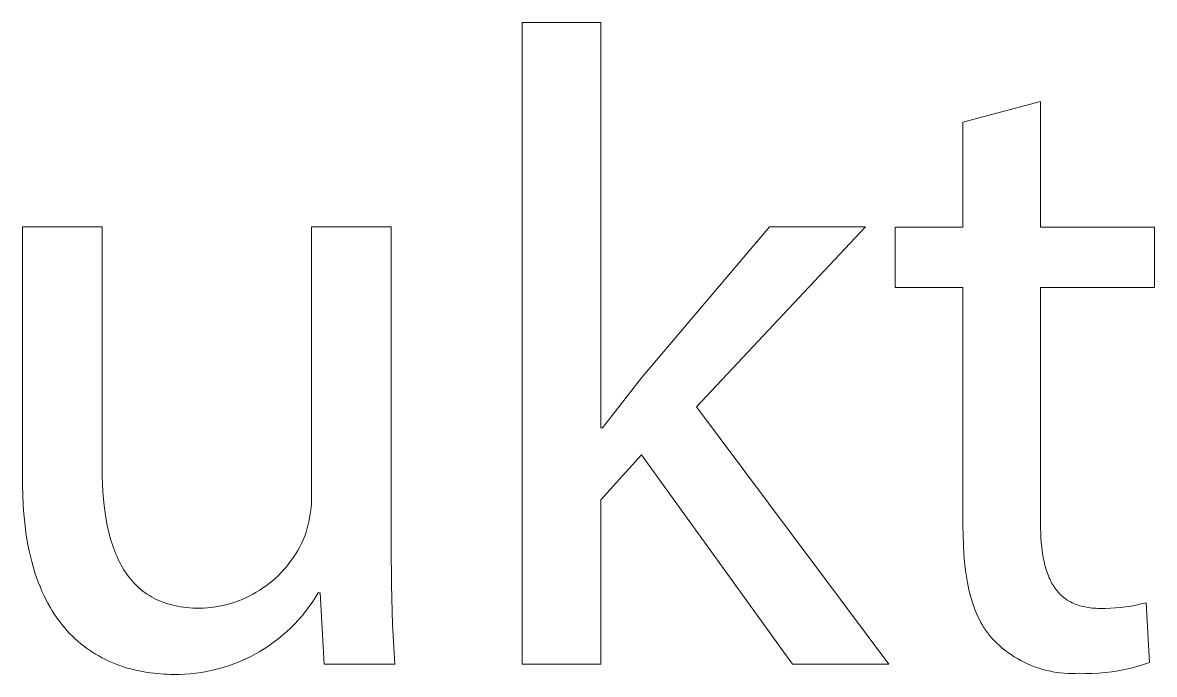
# Model space of a CAD drawing. Header units: millimetres. Extents: x 1434 to 4837, y 1889 to 4267.
# Drawn here: x 3820.45 to 3863.14, y 1946.12 to 1970.7 of the extents above; entities that cross this region are included whole.
import ezdxf

# ---------------------------------------------------------------- set-up
doc = ezdxf.new("R2010")
doc.units = ezdxf.units.MM
doc.header["$MEASUREMENT"] = 0
doc.layers.add('Domyślny', color=7, linetype='Continuous', true_color=0x000000)

msp = doc.modelspace()

# ---------------------------------------------------------------- linework, layer by layer
at = {"layer": 'Domyślny', "color": 18, "lineweight": 15, "true_color": 0x000000}
for p, q in [((3839.291, 1946.505), (3839.291, 1970.698)), ((3839.291, 1970.698), (3842.259, 1970.698)), ((3842.259, 1970.698), (3842.259, 1955.423)), ((3855.924, 1966.946), (3858.848, 1967.728)), ((3858.848, 1967.728), (3858.848, 1962.992)), ((3855.924, 1962.992), (3855.924, 1966.946)), ((3820.454, 1953.343), (3820.454, 1962.997)), ((3820.454, 1962.997), (3823.457, 1962.997)), ((3823.457, 1962.997), (3823.457, 1953.864)), ((3831.355, 1952.878), (3831.355, 1962.997)), ((3831.355, 1962.997), (3834.358, 1962.997)), ((3834.358, 1962.997), (3834.358, 1950.997)), ((3843.801, 1957.304), (3848.628, 1962.993)), ((3852.243, 1962.993), (3845.874, 1956.216)), ((3848.628, 1962.993), (3852.243, 1962.993)), ((3853.363, 1960.714), (3853.363, 1962.992)), ((3853.363, 1962.992), (3855.924, 1962.992)), ((3858.848, 1962.992), (3863.142, 1962.992)), ((3863.142, 1962.992), (3863.142, 1960.714)), ((3855.924, 1960.714), (3853.363, 1960.714)), ((3855.924, 1951.717), (3855.924, 1960.714)), ((3863.142, 1960.714), (3858.848, 1960.714)), ((3858.848, 1960.714), (3858.848, 1951.819)), ((3842.327, 1955.423), (3843.801, 1957.304)), ((3845.874, 1956.216), (3853.126, 1946.505)), ((3842.259, 1955.423), (3842.327, 1955.423)), ((3843.801, 1954.403), (3842.259, 1952.704)), ((3849.489, 1946.505), (3843.801, 1954.403)), ((3823.457, 1953.864), (3823.46, 1953.574)), ((3823.46, 1953.574), (3823.468, 1953.29)), ((3820.463, 1952.813), (3820.454, 1953.343)), ((3823.468, 1953.29), (3823.483, 1953.012)), ((3823.483, 1953.012), (3823.503, 1952.741)), ((3820.474, 1952.558), (3820.463, 1952.813)), ((3823.503, 1952.741), (3823.53, 1952.476)), ((3831.345, 1952.564), (3831.352, 1952.721)), ((3831.352, 1952.721), (3831.355, 1952.878)), ((3842.259, 1952.704), (3842.259, 1946.505)), ((3820.489, 1952.309), (3820.474, 1952.558)), ((3820.509, 1952.066), (3820.489, 1952.309)), ((3823.53, 1952.476), (3823.563, 1952.218)), ((3823.563, 1952.218), (3823.602, 1951.968)), ((3831.29, 1952.097), (3831.313, 1952.252)), ((3831.313, 1952.252), (3831.332, 1952.408)), ((3831.332, 1952.408), (3831.345, 1952.564)), ((3820.533, 1951.829), (3820.509, 1952.066)), ((3820.561, 1951.598), (3820.533, 1951.829)), ((3823.602, 1951.968), (3823.648, 1951.725)), ((3823.648, 1951.725), (3823.701, 1951.489)), ((3831.188, 1951.637), (3831.227, 1951.789)), ((3831.227, 1951.789), (3831.261, 1951.942)), ((3831.261, 1951.942), (3831.29, 1952.097)), ((3855.928, 1951.359), (3855.924, 1951.717)), ((3858.848, 1951.819), (3858.849, 1951.63)), ((3820.592, 1951.373), (3820.561, 1951.598)), ((3820.628, 1951.154), (3820.592, 1951.373)), ((3823.701, 1951.489), (3823.73, 1951.374)), ((3823.73, 1951.374), (3823.761, 1951.261)), ((3831.036, 1951.199), (3831.094, 1951.337)), ((3831.094, 1951.337), (3831.144, 1951.486)), ((3831.144, 1951.486), (3831.188, 1951.637)), ((3855.939, 1951.012), (3855.928, 1951.359)), ((3858.849, 1951.63), (3858.855, 1951.446)), ((3858.855, 1951.446), (3858.863, 1951.268)), ((3820.668, 1950.94), (3820.628, 1951.154)), ((3820.711, 1950.733), (3820.668, 1950.94)), ((3823.761, 1951.261), (3823.793, 1951.15)), ((3823.793, 1951.15), (3823.827, 1951.041)), ((3823.827, 1951.041), (3823.864, 1950.934)), ((3823.864, 1950.934), (3823.901, 1950.829)), ((3830.832, 1950.799), (3830.904, 1950.93)), ((3830.904, 1950.93), (3830.972, 1951.063)), ((3830.972, 1951.063), (3831.036, 1951.199)), ((3834.358, 1950.997), (3834.365, 1949.5)), ((3855.958, 1950.676), (3855.939, 1951.012)), ((3858.863, 1951.268), (3858.876, 1951.095)), ((3858.876, 1951.095), (3858.892, 1950.927)), ((3858.892, 1950.927), (3858.912, 1950.765)), ((3820.758, 1950.531), (3820.711, 1950.733)), ((3820.808, 1950.334), (3820.758, 1950.531)), ((3823.901, 1950.829), (3823.941, 1950.727)), ((3823.941, 1950.727), (3823.983, 1950.626)), ((3823.983, 1950.626), (3824.026, 1950.527)), ((3824.026, 1950.527), (3824.072, 1950.431)), ((3830.588, 1950.422), (3830.673, 1950.545)), ((3830.673, 1950.545), (3830.755, 1950.67)), ((3830.755, 1950.67), (3830.832, 1950.799)), ((3855.985, 1950.352), (3855.958, 1950.676)), ((3858.912, 1950.765), (3858.936, 1950.608)), ((3858.936, 1950.608), (3858.964, 1950.457)), ((3858.964, 1950.457), (3858.98, 1950.383)), ((3820.862, 1950.143), (3820.808, 1950.334)), ((3820.919, 1949.957), (3820.862, 1950.143)), ((3824.072, 1950.431), (3824.119, 1950.337)), ((3824.119, 1950.337), (3824.168, 1950.245)), ((3824.168, 1950.245), (3824.22, 1950.155)), ((3824.22, 1950.155), (3824.273, 1950.068)), ((3824.273, 1950.068), (3824.328, 1949.983)), ((3830.204, 1949.962), (3830.306, 1950.072)), ((3830.306, 1950.072), (3830.404, 1950.185)), ((3830.404, 1950.185), (3830.498, 1950.302)), ((3830.498, 1950.302), (3830.588, 1950.422)), ((3856.021, 1950.04), (3855.985, 1950.352)), ((3856.042, 1949.888), (3856.021, 1950.04)), ((3858.98, 1950.383), (3858.996, 1950.311)), ((3858.996, 1950.311), (3859.014, 1950.24)), ((3859.014, 1950.24), (3859.033, 1950.171)), ((3859.033, 1950.171), (3859.052, 1950.103)), ((3859.052, 1950.103), (3859.073, 1950.036)), ((3859.073, 1950.036), (3859.095, 1949.971)), ((3820.979, 1949.777), (3820.919, 1949.957)), ((3821.043, 1949.602), (3820.979, 1949.777)), ((3821.11, 1949.432), (3821.043, 1949.602)), ((3824.328, 1949.983), (3824.385, 1949.9)), ((3824.385, 1949.9), (3824.444, 1949.819)), ((3824.444, 1949.819), (3824.506, 1949.741)), ((3824.506, 1949.741), (3824.569, 1949.665)), ((3824.569, 1949.665), (3824.634, 1949.592)), ((3824.634, 1949.592), (3824.702, 1949.521)), ((3829.762, 1949.558), (3829.877, 1949.653)), ((3829.877, 1949.653), (3829.99, 1949.752)), ((3829.99, 1949.752), (3830.099, 1949.855)), ((3830.099, 1949.855), (3830.204, 1949.962)), ((3856.066, 1949.739), (3856.042, 1949.888)), ((3856.092, 1949.593), (3856.066, 1949.739)), ((3856.12, 1949.451), (3856.092, 1949.593)), ((3859.095, 1949.971), (3859.118, 1949.908)), ((3859.118, 1949.908), (3859.143, 1949.845)), ((3859.143, 1949.845), (3859.168, 1949.784)), ((3859.168, 1949.784), (3859.195, 1949.725)), ((3859.195, 1949.725), (3859.222, 1949.667)), ((3859.222, 1949.667), (3859.251, 1949.611)), ((3859.251, 1949.611), (3859.281, 1949.556)), ((3821.18, 1949.267), (3821.11, 1949.432)), ((3821.253, 1949.108), (3821.18, 1949.267)), ((3824.702, 1949.521), (3824.772, 1949.453)), ((3824.772, 1949.453), (3824.843, 1949.387)), ((3824.843, 1949.387), (3824.917, 1949.323)), ((3824.917, 1949.323), (3824.993, 1949.263)), ((3824.993, 1949.263), (3825.072, 1949.204)), ((3825.072, 1949.204), (3825.152, 1949.149)), ((3829.137, 1949.146), (3829.268, 1949.22)), ((3829.268, 1949.22), (3829.395, 1949.298)), ((3829.395, 1949.298), (3829.52, 1949.381)), ((3829.52, 1949.381), (3829.643, 1949.467)), ((3829.643, 1949.467), (3829.762, 1949.558)), ((3831.604, 1949.195), (3831.494, 1949.015)), ((3831.672, 1949.195), (3831.604, 1949.195)), ((3831.831, 1946.51), (3831.672, 1949.195)), ((3834.365, 1949.5), (3834.41, 1948.004)), ((3856.15, 1949.311), (3856.12, 1949.451)), ((3856.183, 1949.174), (3856.15, 1949.311)), ((3856.219, 1949.04), (3856.183, 1949.174)), ((3859.281, 1949.556), (3859.312, 1949.502)), ((3859.312, 1949.502), (3859.345, 1949.45)), ((3859.345, 1949.45), (3859.379, 1949.4)), ((3859.379, 1949.4), (3859.414, 1949.351)), ((3859.414, 1949.351), (3859.45, 1949.303)), ((3859.45, 1949.303), (3859.487, 1949.257)), ((3859.487, 1949.257), (3859.526, 1949.213)), ((3859.526, 1949.213), (3859.566, 1949.17)), ((3859.566, 1949.17), (3859.607, 1949.128)), ((3821.329, 1948.953), (3821.253, 1949.108)), ((3821.407, 1948.804), (3821.329, 1948.953)), ((3821.489, 1948.659), (3821.407, 1948.804)), ((3825.152, 1949.149), (3825.235, 1949.096)), ((3825.235, 1949.096), (3825.32, 1949.045)), ((3825.32, 1949.045), (3825.407, 1948.997)), ((3825.407, 1948.997), (3825.497, 1948.952)), ((3825.497, 1948.952), (3825.589, 1948.91)), ((3825.589, 1948.91), (3825.683, 1948.87)), ((3825.683, 1948.87), (3825.78, 1948.834)), ((3825.78, 1948.834), (3825.879, 1948.8)), ((3825.879, 1948.8), (3825.98, 1948.768)), ((3825.98, 1948.768), (3826.084, 1948.74)), ((3826.084, 1948.74), (3826.19, 1948.715)), ((3828.019, 1948.725), (3828.165, 1948.76)), ((3828.165, 1948.76), (3828.309, 1948.801)), ((3828.309, 1948.801), (3828.452, 1948.846)), ((3828.452, 1948.846), (3828.593, 1948.897)), ((3828.593, 1948.897), (3828.732, 1948.952)), ((3828.732, 1948.952), (3828.869, 1949.012)), ((3828.869, 1949.012), (3829.004, 1949.077)), ((3829.004, 1949.077), (3829.137, 1949.146)), ((3831.377, 1948.838), (3831.254, 1948.665)), ((3831.494, 1949.015), (3831.377, 1948.838)), ((3856.257, 1948.91), (3856.219, 1949.04)), ((3856.298, 1948.782), (3856.257, 1948.91)), ((3856.341, 1948.658), (3856.298, 1948.782)), ((3859.607, 1949.128), (3859.649, 1949.089)), ((3859.649, 1949.089), (3859.671, 1949.069)), ((3859.671, 1949.069), (3859.693, 1949.05)), ((3859.693, 1949.05), (3859.716, 1949.032)), ((3859.716, 1949.032), (3859.739, 1949.013)), ((3859.739, 1949.013), (3859.762, 1948.996)), ((3859.762, 1948.996), (3859.785, 1948.978)), ((3859.785, 1948.978), (3859.809, 1948.961)), ((3859.809, 1948.961), (3859.833, 1948.945)), ((3859.833, 1948.945), (3859.857, 1948.928)), ((3859.857, 1948.928), (3859.882, 1948.913)), ((3859.882, 1948.913), (3859.907, 1948.897)), ((3859.907, 1948.897), (3859.933, 1948.882)), ((3859.933, 1948.882), (3859.985, 1948.853)), ((3859.985, 1948.853), (3860.038, 1948.826)), ((3860.038, 1948.826), (3860.093, 1948.8)), ((3860.093, 1948.8), (3860.149, 1948.776)), ((3860.149, 1948.776), (3860.207, 1948.754)), ((3860.207, 1948.754), (3860.266, 1948.733)), ((3860.266, 1948.733), (3860.326, 1948.714)), ((3862.262, 1948.7), (3862.455, 1948.736)), ((3862.455, 1948.736), (3862.647, 1948.779)), ((3862.647, 1948.779), (3862.836, 1948.827)), ((3862.836, 1948.827), (3862.961, 1946.572)), ((3821.573, 1948.519), (3821.489, 1948.659)), ((3821.659, 1948.384), (3821.573, 1948.519)), ((3821.748, 1948.254), (3821.659, 1948.384)), ((3826.19, 1948.715), (3826.298, 1948.692)), ((3826.298, 1948.692), (3826.409, 1948.672)), ((3826.409, 1948.672), (3826.523, 1948.656)), ((3826.523, 1948.656), (3826.639, 1948.642)), ((3826.639, 1948.642), (3826.757, 1948.631)), ((3826.757, 1948.631), (3826.879, 1948.624)), ((3826.879, 1948.624), (3827.002, 1948.619)), ((3827.002, 1948.619), (3827.128, 1948.617)), ((3827.128, 1948.617), (3827.278, 1948.622)), ((3827.278, 1948.622), (3827.428, 1948.633)), ((3827.428, 1948.633), (3827.577, 1948.648)), ((3827.577, 1948.648), (3827.725, 1948.668)), ((3827.725, 1948.668), (3827.873, 1948.694)), ((3827.873, 1948.694), (3828.019, 1948.725)), ((3830.992, 1948.333), (3830.853, 1948.174)), ((3831.126, 1948.497), (3830.992, 1948.333)), ((3831.254, 1948.665), (3831.126, 1948.497)), ((3856.387, 1948.537), (3856.341, 1948.658)), ((3856.435, 1948.419), (3856.387, 1948.537)), ((3856.487, 1948.305), (3856.435, 1948.419)), ((3856.541, 1948.193), (3856.487, 1948.305)), ((3860.326, 1948.714), (3860.388, 1948.696)), ((3860.388, 1948.696), (3860.452, 1948.68)), ((3860.452, 1948.68), (3860.517, 1948.666)), ((3860.517, 1948.666), (3860.583, 1948.653)), ((3860.583, 1948.653), (3860.651, 1948.642)), ((3860.651, 1948.642), (3860.721, 1948.633)), ((3860.721, 1948.633), (3860.792, 1948.625)), ((3860.792, 1948.625), (3860.864, 1948.619)), ((3860.864, 1948.619), (3860.938, 1948.615)), ((3860.938, 1948.615), (3861.014, 1948.613)), ((3861.014, 1948.613), (3861.091, 1948.612)), ((3861.091, 1948.612), (3861.287, 1948.611)), ((3861.287, 1948.611), (3861.483, 1948.616)), ((3861.483, 1948.616), (3861.679, 1948.628)), ((3861.679, 1948.628), (3861.874, 1948.646)), ((3861.874, 1948.646), (3862.069, 1948.67)), ((3862.069, 1948.67), (3862.262, 1948.7)), ((3821.84, 1948.128), (3821.748, 1948.254)), ((3821.933, 1948.007), (3821.84, 1948.128)), ((3822.029, 1947.89), (3821.933, 1948.007)), ((3822.127, 1947.778), (3822.029, 1947.89)), ((3830.708, 1948.019), (3830.558, 1947.87)), ((3830.853, 1948.174), (3830.708, 1948.019)), ((3834.41, 1948.004), (3834.494, 1946.51)), ((3856.598, 1948.085), (3856.541, 1948.193)), ((3856.658, 1947.98), (3856.598, 1948.085)), ((3856.689, 1947.929), (3856.658, 1947.98)), ((3856.721, 1947.879), (3856.689, 1947.929)), ((3856.753, 1947.829), (3856.721, 1947.879)), ((3822.227, 1947.67), (3822.127, 1947.778)), ((3822.329, 1947.566), (3822.227, 1947.67)), ((3822.433, 1947.467), (3822.329, 1947.566)), ((3822.539, 1947.372), (3822.433, 1947.467)), ((3830.079, 1947.453), (3829.91, 1947.325)), ((3830.243, 1947.586), (3830.079, 1947.453)), ((3830.403, 1947.725), (3830.243, 1947.586)), ((3830.558, 1947.87), (3830.403, 1947.725)), ((3856.786, 1947.781), (3856.753, 1947.829)), ((3856.82, 1947.733), (3856.786, 1947.781)), ((3856.855, 1947.686), (3856.82, 1947.733)), ((3856.891, 1947.64), (3856.855, 1947.686)), ((3856.927, 1947.594), (3856.891, 1947.64)), ((3856.964, 1947.55), (3856.927, 1947.594)), ((3857.002, 1947.506), (3856.964, 1947.55)), ((3857.041, 1947.464), (3857.002, 1947.506)), ((3857.08, 1947.422), (3857.041, 1947.464)), ((3822.647, 1947.281), (3822.539, 1947.372)), ((3822.756, 1947.194), (3822.647, 1947.281)), ((3822.867, 1947.111), (3822.756, 1947.194)), ((3822.979, 1947.031), (3822.867, 1947.111)), ((3823.092, 1946.956), (3822.979, 1947.031)), ((3829.56, 1947.087), (3829.379, 1946.977)), ((3829.737, 1947.203), (3829.56, 1947.087)), ((3829.91, 1947.325), (3829.737, 1947.203)), ((3857.181, 1947.321), (3857.08, 1947.422)), ((3857.285, 1947.223), (3857.181, 1947.321)), ((3857.393, 1947.129), (3857.285, 1947.223)), ((3857.504, 1947.038), (3857.393, 1947.129)), ((3857.618, 1946.952), (3857.504, 1947.038)), ((3823.207, 1946.885), (3823.092, 1946.956)), ((3823.323, 1946.817), (3823.207, 1946.885)), ((3823.441, 1946.752), (3823.323, 1946.817)), ((3823.559, 1946.692), (3823.441, 1946.752)), ((3823.678, 1946.635), (3823.559, 1946.692)), ((3823.798, 1946.581), (3823.678, 1946.635)), ((3828.621, 1946.6), (3828.424, 1946.523)), ((3828.815, 1946.685), (3828.621, 1946.6)), ((3829.006, 1946.776), (3828.815, 1946.685)), ((3829.194, 1946.873), (3829.006, 1946.776)), ((3829.379, 1946.977), (3829.194, 1946.873)), ((3857.735, 1946.87), (3857.618, 1946.952)), ((3857.855, 1946.791), (3857.735, 1946.87)), ((3857.977, 1946.717), (3857.855, 1946.791)), ((3858.102, 1946.647), (3857.977, 1946.717)), ((3858.229, 1946.582), (3858.102, 1946.647)), ((3823.92, 1946.53), (3823.798, 1946.581)), ((3824.041, 1946.483), (3823.92, 1946.53)), ((3824.164, 1946.44), (3824.041, 1946.483)), ((3824.287, 1946.399), (3824.164, 1946.44)), ((3824.41, 1946.361), (3824.287, 1946.399)), ((3824.534, 1946.327), (3824.41, 1946.361)), ((3824.658, 1946.295), (3824.534, 1946.327)), ((3824.783, 1946.267), (3824.658, 1946.295)), ((3824.907, 1946.241), (3824.783, 1946.267)), ((3825.032, 1946.218), (3824.907, 1946.241)), ((3825.156, 1946.198), (3825.032, 1946.218)), ((3825.281, 1946.18), (3825.156, 1946.198)), ((3825.405, 1946.165), (3825.281, 1946.18)), ((3826.988, 1946.17), (3826.777, 1946.148)), ((3827.197, 1946.199), (3826.988, 1946.17)), ((3827.406, 1946.236), (3827.197, 1946.199)), ((3827.613, 1946.279), (3827.406, 1946.236)), ((3827.819, 1946.33), (3827.613, 1946.279)), ((3828.023, 1946.387), (3827.819, 1946.33)), ((3828.224, 1946.451), (3828.023, 1946.387)), ((3828.424, 1946.523), (3828.224, 1946.451)), ((3834.494, 1946.51), (3831.831, 1946.51)), ((3842.259, 1946.505), (3839.291, 1946.505)), ((3853.126, 1946.505), (3849.489, 1946.505)), ((3858.359, 1946.521), (3858.229, 1946.582)), ((3858.49, 1946.464), (3858.359, 1946.521)), ((3858.623, 1946.412), (3858.49, 1946.464)), ((3858.758, 1946.365), (3858.623, 1946.412)), ((3858.895, 1946.323), (3858.758, 1946.365)), ((3859.033, 1946.285), (3858.895, 1946.323)), ((3859.172, 1946.252), (3859.033, 1946.285)), ((3859.312, 1946.224), (3859.172, 1946.252)), ((3859.453, 1946.2), (3859.312, 1946.224)), ((3859.595, 1946.182), (3859.453, 1946.2)), ((3859.738, 1946.168), (3859.595, 1946.182)), ((3859.881, 1946.16), (3859.738, 1946.168)), ((3861.045, 1946.174), (3860.8, 1946.162)), ((3861.29, 1946.195), (3861.045, 1946.174)), ((3861.533, 1946.224), (3861.29, 1946.195)), ((3861.776, 1946.261), (3861.533, 1946.224)), ((3862.017, 1946.307), (3861.776, 1946.261)), ((3862.256, 1946.361), (3862.017, 1946.307)), ((3862.494, 1946.423), (3862.256, 1946.361)), ((3862.729, 1946.493), (3862.494, 1946.423)), ((3862.961, 1946.572), (3862.729, 1946.493)), ((3825.529, 1946.152), (3825.405, 1946.165)), ((3825.653, 1946.142), (3825.529, 1946.152)), ((3825.776, 1946.134), (3825.653, 1946.142)), ((3825.899, 1946.129), (3825.776, 1946.134)), ((3826.021, 1946.125), (3825.899, 1946.129)), ((3826.142, 1946.124), (3826.021, 1946.125)), ((3826.354, 1946.125), (3826.142, 1946.124)), ((3826.566, 1946.133), (3826.354, 1946.125)), ((3826.777, 1946.148), (3826.566, 1946.133)), ((3860.024, 1946.156), (3859.881, 1946.16)), ((3860.167, 1946.158), (3860.024, 1946.156)), ((3860.31, 1946.164), (3860.167, 1946.158)), ((3860.555, 1946.159), (3860.31, 1946.164)), ((3860.8, 1946.162), (3860.555, 1946.159))]:
    msp.add_line(p, q, dxfattribs=at)

doc.saveas('drawing.dxf')
